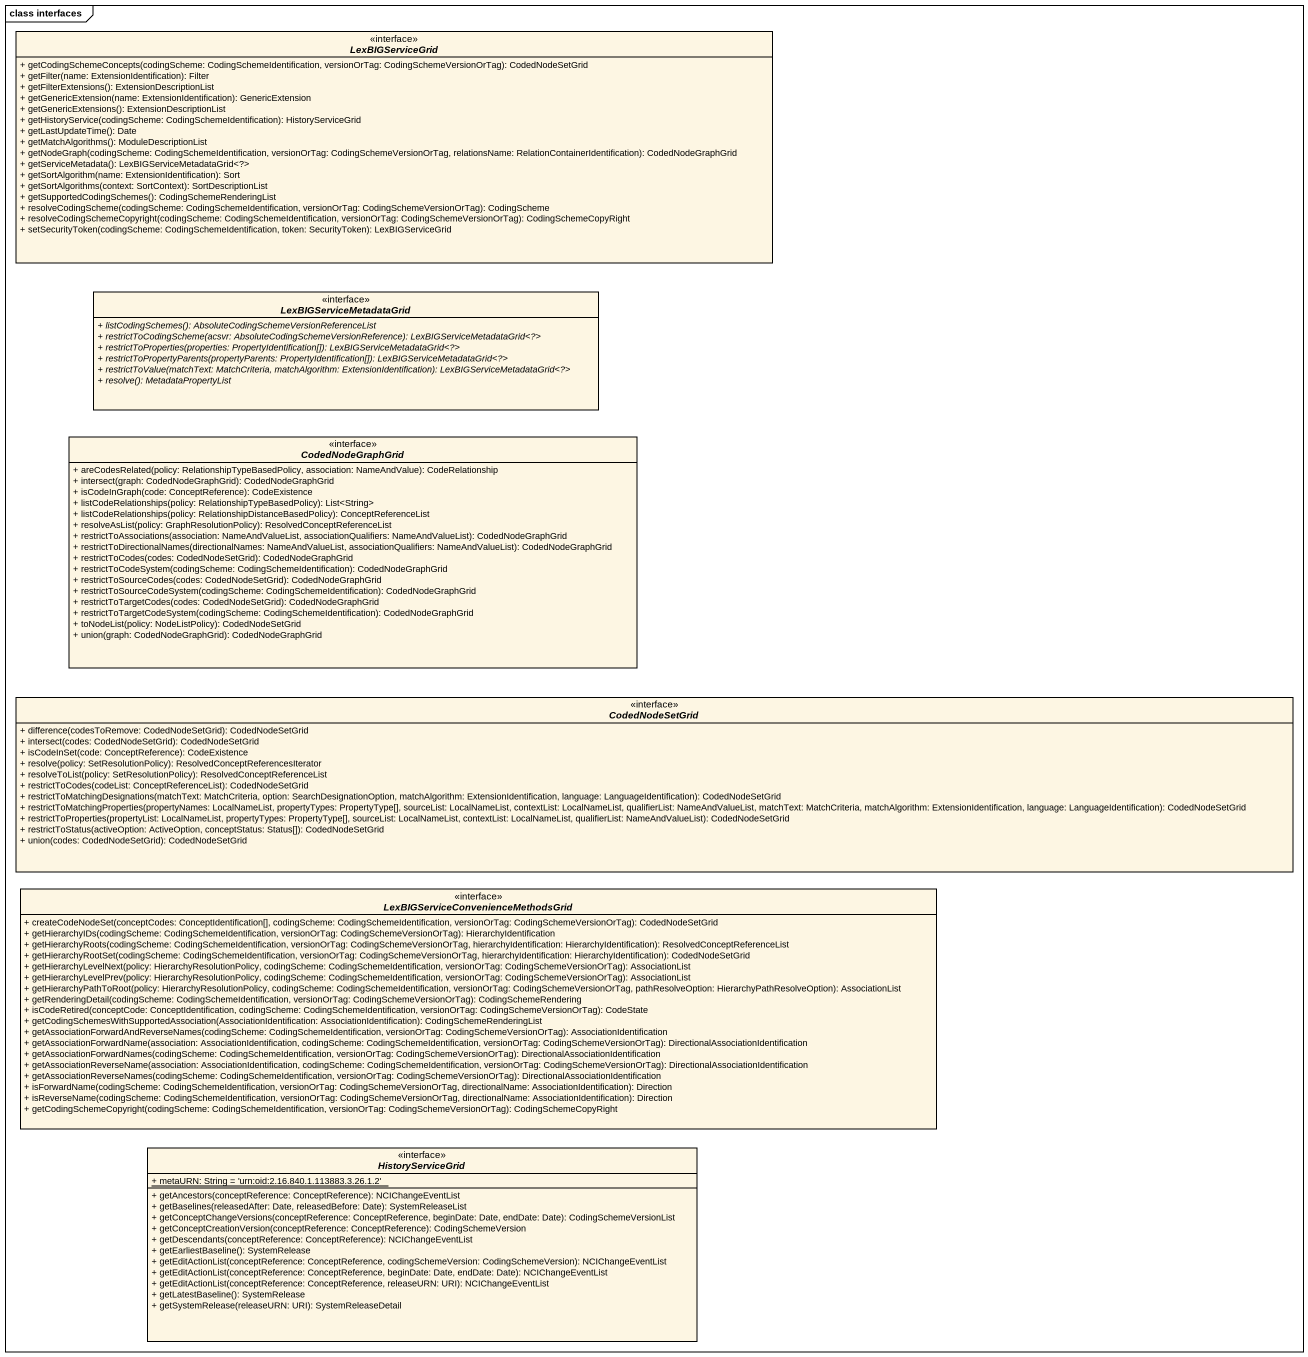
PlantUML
@startuml
mainframe class interfaces
hide circle
hide empty members
skinparam classAttributeIconSize 0
interface LexBIGServiceGrid <<interface>> {
  + getCodingSchemeConcepts(codingScheme: CodingSchemeIdentification, versionOrTag: CodingSchemeVersionOrTag): CodedNodeSetGrid
  + getFilter(name: ExtensionIdentification): Filter
  + getFilterExtensions(): ExtensionDescriptionList
  + getGenericExtension(name: ExtensionIdentification): GenericExtension
  + getGenericExtensions(): ExtensionDescriptionList
  + getHistoryService(codingScheme: CodingSchemeIdentification): HistoryServiceGrid
  + getLastUpdateTime(): Date
  + getMatchAlgorithms(): ModuleDescriptionList
  + getNodeGraph(codingScheme: CodingSchemeIdentification, versionOrTag: CodingSchemeVersionOrTag, relationsName: RelationContainerIdentification): CodedNodeGraphGrid
  + getServiceMetadata(): LexBIGServiceMetadataGrid<?>
  + getSortAlgorithm(name: ExtensionIdentification): Sort
  + getSortAlgorithms(context: SortContext): SortDescriptionList
  + getSupportedCodingSchemes(): CodingSchemeRenderingList
  + resolveCodingScheme(codingScheme: CodingSchemeIdentification, versionOrTag: CodingSchemeVersionOrTag): CodingScheme
  + resolveCodingSchemeCopyright(codingScheme: CodingSchemeIdentification, versionOrTag: CodingSchemeVersionOrTag): CodingSchemeCopyRight
  + setSecurityToken(codingScheme: CodingSchemeIdentification, token: SecurityToken): LexBIGServiceGrid
}
interface LexBIGServiceMetadataGrid <<interface>> {
  {abstract} + listCodingSchemes(): AbsoluteCodingSchemeVersionReferenceList
  {abstract} + restrictToCodingScheme(acsvr: AbsoluteCodingSchemeVersionReference): LexBIGServiceMetadataGrid<?>
  {abstract} + restrictToProperties(properties: PropertyIdentification[]): LexBIGServiceMetadataGrid<?>
  {abstract} + restrictToPropertyParents(propertyParents: PropertyIdentification[]): LexBIGServiceMetadataGrid<?>
  {abstract} + restrictToValue(matchText: MatchCriteria, matchAlgorithm: ExtensionIdentification): LexBIGServiceMetadataGrid<?>
  {abstract} + resolve(): MetadataPropertyList
}
interface CodedNodeGraphGrid <<interface>> {
  + areCodesRelated(policy: RelationshipTypeBasedPolicy, association: NameAndValue): CodeRelationship
  + intersect(graph: CodedNodeGraphGrid): CodedNodeGraphGrid
  + isCodeInGraph(code: ConceptReference): CodeExistence
  + listCodeRelationships(policy: RelationshipTypeBasedPolicy): List<String>
  + listCodeRelationships(policy: RelationshipDistanceBasedPolicy): ConceptReferenceList
  + resolveAsList(policy: GraphResolutionPolicy): ResolvedConceptReferenceList
  + restrictToAssociations(association: NameAndValueList, associationQualifiers: NameAndValueList): CodedNodeGraphGrid
  + restrictToDirectionalNames(directionalNames: NameAndValueList, associationQualifiers: NameAndValueList): CodedNodeGraphGrid
  + restrictToCodes(codes: CodedNodeSetGrid): CodedNodeGraphGrid
  + restrictToCodeSystem(codingScheme: CodingSchemeIdentification): CodedNodeGraphGrid
  + restrictToSourceCodes(codes: CodedNodeSetGrid): CodedNodeGraphGrid
  + restrictToSourceCodeSystem(codingScheme: CodingSchemeIdentification): CodedNodeGraphGrid
  + restrictToTargetCodes(codes: CodedNodeSetGrid): CodedNodeGraphGrid
  + restrictToTargetCodeSystem(codingScheme: CodingSchemeIdentification): CodedNodeGraphGrid
  + toNodeList(policy: NodeListPolicy): CodedNodeSetGrid
  + union(graph: CodedNodeGraphGrid): CodedNodeGraphGrid
}
interface CodedNodeSetGrid <<interface>> {
  + difference(codesToRemove: CodedNodeSetGrid): CodedNodeSetGrid
  + intersect(codes: CodedNodeSetGrid): CodedNodeSetGrid
  + isCodeInSet(code: ConceptReference): CodeExistence
  + resolve(policy: SetResolutionPolicy): ResolvedConceptReferencesIterator
  + resolveToList(policy: SetResolutionPolicy): ResolvedConceptReferenceList
  + restrictToCodes(codeList: ConceptReferenceList): CodedNodeSetGrid
  + restrictToMatchingDesignations(matchText: MatchCriteria, option: SearchDesignationOption, matchAlgorithm: ExtensionIdentification, language: LanguageIdentification): CodedNodeSetGrid
  + restrictToMatchingProperties(propertyNames: LocalNameList, propertyTypes: PropertyType[], sourceList: LocalNameList, contextList: LocalNameList, qualifierList: NameAndValueList, matchText: MatchCriteria, matchAlgorithm: ExtensionIdentification, language: LanguageIdentification): CodedNodeSetGrid
  + restrictToProperties(propertyList: LocalNameList, propertyTypes: PropertyType[], sourceList: LocalNameList, contextList: LocalNameList, qualifierList: NameAndValueList): CodedNodeSetGrid
  + restrictToStatus(activeOption: ActiveOption, conceptStatus: Status[]): CodedNodeSetGrid
  + union(codes: CodedNodeSetGrid): CodedNodeSetGrid
}
interface "LexBIGServiceConvenienceMethodsGrid" as LexBIGServiceConvenienceMeth <<interface>> {
  + createCodeNodeSet(conceptCodes: ConceptIdentification[], codingScheme: CodingSchemeIdentification, versionOrTag: CodingSchemeVersionOrTag): CodedNodeSetGrid
  + getHierarchyIDs(codingScheme: CodingSchemeIdentification, versionOrTag: CodingSchemeVersionOrTag): HierarchyIdentification
  + getHierarchyRoots(codingScheme: CodingSchemeIdentification, versionOrTag: CodingSchemeVersionOrTag, hierarchyIdentification: HierarchyIdentification): ResolvedConceptReferenceList
  + getHierarchyRootSet(codingScheme: CodingSchemeIdentification, versionOrTag: CodingSchemeVersionOrTag, hierarchyIdentification: HierarchyIdentification): CodedNodeSetGrid
  + getHierarchyLevelNext(policy: HierarchyResolutionPolicy, codingScheme: CodingSchemeIdentification, versionOrTag: CodingSchemeVersionOrTag): AssociationList
  + getHierarchyLevelPrev(policy: HierarchyResolutionPolicy, codingScheme: CodingSchemeIdentification, versionOrTag: CodingSchemeVersionOrTag): AssociationList
  + getHierarchyPathToRoot(policy: HierarchyResolutionPolicy, codingScheme: CodingSchemeIdentification, versionOrTag: CodingSchemeVersionOrTag, pathResolveOption: HierarchyPathResolveOption): AssociationList
  + getRenderingDetail(codingScheme: CodingSchemeIdentification, versionOrTag: CodingSchemeVersionOrTag): CodingSchemeRendering
  + isCodeRetired(conceptCode: ConceptIdentification, codingScheme: CodingSchemeIdentification, versionOrTag: CodingSchemeVersionOrTag): CodeState
  + getCodingSchemesWithSupportedAssociation(AssociationIdentification: AssociationIdentification): CodingSchemeRenderingList
  + getAssociationForwardAndReverseNames(codingScheme: CodingSchemeIdentification, versionOrTag: CodingSchemeVersionOrTag): AssociationIdentification
  + getAssociationForwardName(association: AssociationIdentification, codingScheme: CodingSchemeIdentification, versionOrTag: CodingSchemeVersionOrTag): DirectionalAssociationIdentification
  + getAssociationForwardNames(codingScheme: CodingSchemeIdentification, versionOrTag: CodingSchemeVersionOrTag): DirectionalAssociationIdentification
  + getAssociationReverseName(association: AssociationIdentification, codingScheme: CodingSchemeIdentification, versionOrTag: CodingSchemeVersionOrTag): DirectionalAssociationIdentification
  + getAssociationReverseNames(codingScheme: CodingSchemeIdentification, versionOrTag: CodingSchemeVersionOrTag): DirectionalAssociationIdentification
  + isForwardName(codingScheme: CodingSchemeIdentification, versionOrTag: CodingSchemeVersionOrTag, directionalName: AssociationIdentification): Direction
  + isReverseName(codingScheme: CodingSchemeIdentification, versionOrTag: CodingSchemeVersionOrTag, directionalName: AssociationIdentification): Direction
  + getCodingSchemeCopyright(codingScheme: CodingSchemeIdentification, versionOrTag: CodingSchemeVersionOrTag): CodingSchemeCopyRight
}
interface HistoryServiceGrid <<interface>> {
  {static} + metaURN: String = 'urn:oid:2.16.840.1.113883.3.26.1.2'
  + getAncestors(conceptReference: ConceptReference): NCIChangeEventList
  + getBaselines(releasedAfter: Date, releasedBefore: Date): SystemReleaseList
  + getConceptChangeVersions(conceptReference: ConceptReference, beginDate: Date, endDate: Date): CodingSchemeVersionList
  + getConceptCreationVersion(conceptReference: ConceptReference): CodingSchemeVersion
  + getDescendants(conceptReference: ConceptReference): NCIChangeEventList
  + getEarliestBaseline(): SystemRelease
  + getEditActionList(conceptReference: ConceptReference, codingSchemeVersion: CodingSchemeVersion): NCIChangeEventList
  + getEditActionList(conceptReference: ConceptReference, beginDate: Date, endDate: Date): NCIChangeEventList
  + getEditActionList(conceptReference: ConceptReference, releaseURN: URI): NCIChangeEventList
  + getLatestBaseline(): SystemRelease
  + getSystemRelease(releaseURN: URI): SystemReleaseDetail
}
@enduml
